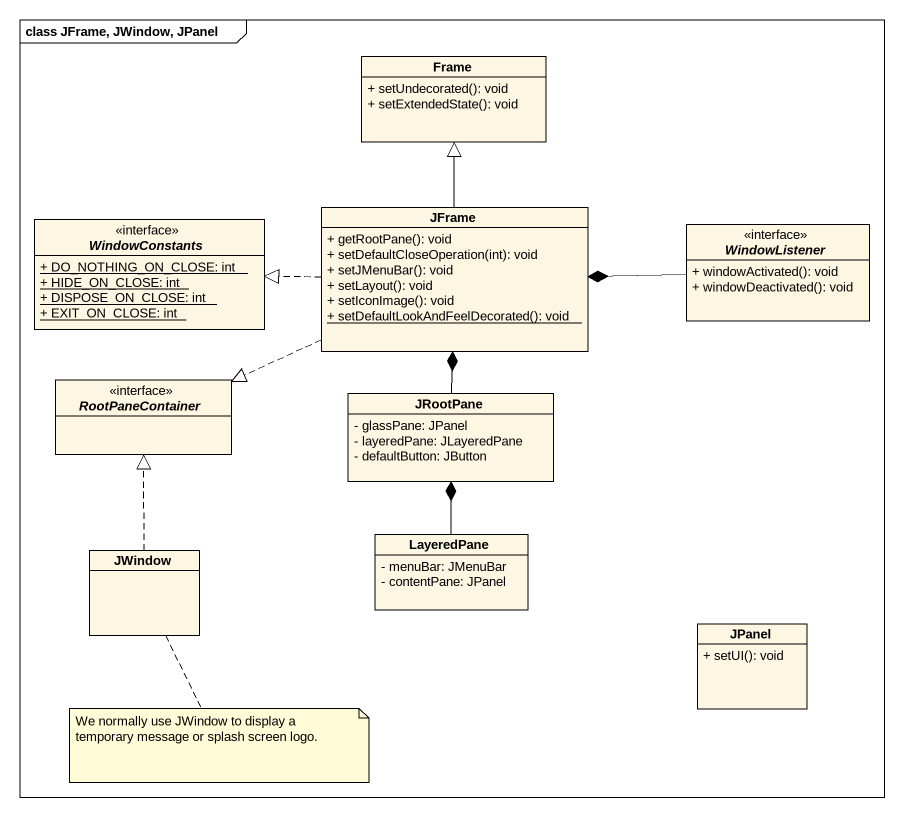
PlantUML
@startuml
mainframe class JFrame, JWindow, JPanel
hide circle
hide empty members
skinparam classAttributeIconSize 0
class "Frame" as Frame_ {
  + setUndecorated(): void
  + setExtendedState(): void
}
interface WindowConstants <<interface>> {
  {static} + DO_NOTHING_ON_CLOSE: int
  {static} + HIDE_ON_CLOSE: int
  {static} + DISPOSE_ON_CLOSE: int
  {static} + EXIT_ON_CLOSE: int
}
class JFrame {
  + getRootPane(): void
  + setDefaultCloseOperation(int): void
  + setJMenuBar(): void
  + setLayout(): void
  + setIconImage(): void
  {static} + setDefaultLookAndFeelDecorated(): void
}
interface WindowListener <<interface>> {
  + windowActivated(): void
  + windowDeactivated(): void
}
interface RootPaneContainer <<interface>>
class JRootPane {
  - glassPane: JPanel
  - layeredPane: JLayeredPane
  - defaultButton: JButton
}
class JWindow
class LayeredPane {
  - menuBar: JMenuBar
  - contentPane: JPanel
}
class JPanel {
  + setUI(): void
}
JFrame -up-|> Frame_
JFrame .left.|> WindowConstants
JFrame .left.|> RootPaneContainer
WindowListener -left-* JFrame
JRootPane -up-* JFrame
JWindow .up.|> RootPaneContainer
LayeredPane -up-* JRootPane
note bottom of JWindow : We normally use JWindow to display a temporary message or splash screen logo.
@enduml
